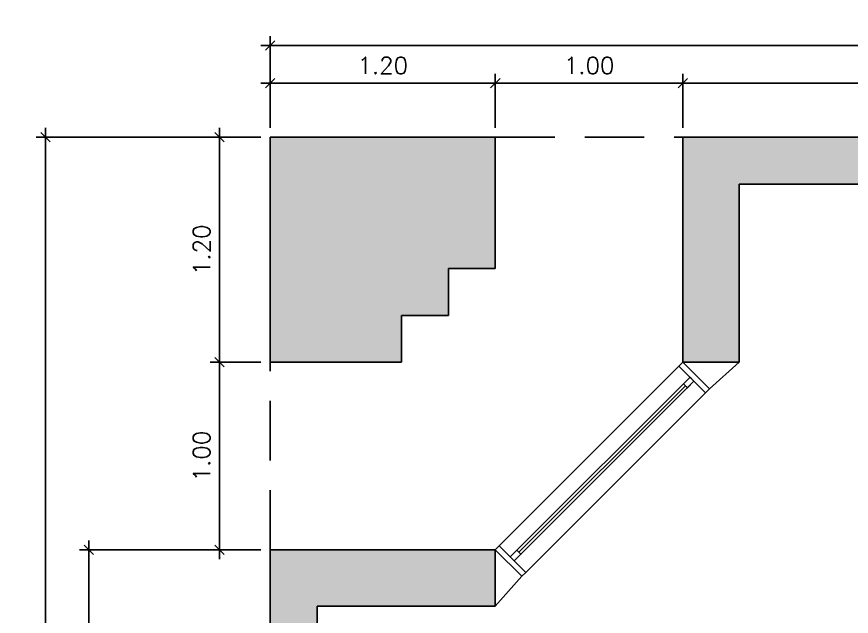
# Model space of a CAD drawing. Header units: millimetres. Extents: x 998 to 1067.2, y 1047.1 to 1079.2.
# Drawn here: x 1033.409 to 1037.857, y 1076.045 to 1079.243 of the extents above; entities that cross this region are included whole.
import ezdxf

# ---------------------------------------------------------------- set-up
doc = ezdxf.new("R2010")
doc.units = ezdxf.units.MM
doc.linetypes.add('DASHED2', pattern=[9.525, 6.35, -3.175])
for name, color, linetype in [('ALVENARIA', 4, 'Continuous'), ('CAIXILHOS', 1, 'Continuous'), ('COTAS', 7, 'Continuous'), ('HACHURA', 253, 'Continuous'), ('PROJEÇÃO', 8, 'DASHED2')]:
    doc.layers.add(name, color=color, linetype=linetype)
doc.styles.get("Standard").update_dxf_attribs({"font": 'simplex.shx'})
doc.dimstyles.new('1.50', dxfattribs={"dimscale": 0.5, "dimtxt": 0.18, "dimasz": 0.1, "dimexe": 0.1, "dimexo": 0.1, "dimgap": 0.1, "dimtad": 1, "dimzin": 4, "dimdsep": 46, "dimtxsty": 'Standard', "dimblk": 'OBLIQUE', "dimcen": 0.1, "dimdle": 0.1, "dimclrd": 1, "dimclre": 1, "dimclrt": 256, "dimadec": 0, "dimazin": 0, "dimtfac": 1, "dimtmove": 0, "dimatfit": 3, "dimldrblk": 'ORIGIN2', "dimfxl": 1, "dimtolj": 1, "dimarcsym": 1})

# ---------------------------------------------------------------- blocks, each defined once
blk = doc.blocks.new('_Oblique')
at = {"color": 0, "linetype": 'ByBlock', "lineweight": -2}
blk.add_line((-0.5, -0.5), (0.5, 0.5), dxfattribs=at)
blk = doc.blocks.new('*D28')
at = {"layer": 'COTAS', "color": 1, "lineweight": -2, "ltscale": 0.05, "transparency": 16777216}
for p, q in [((1034.7597, 1078.6496), (1034.7597, 1079.1386)), ((1048.1597, 1078.6496), (1048.1597, 1079.1386)), ((1034.7097, 1079.0886), (1048.2097, 1079.0886))]:
    blk.add_line(p, q, dxfattribs=at)
at = {"layer": 'Defpoints', "color": 0, "ltscale": 0.05, "transparency": 16777216}
for p in [(1048.1597, 1079.0886), (1034.7597, 1078.5996), (1048.1597, 1078.5996)]:
    blk.add_point(p, dxfattribs=at)
at = {"layer": 'COTAS', "color": 1, "lineweight": -2, "ltscale": 0.05, "transparency": 16777216, "xscale": 0.05, "yscale": 0.05, "zscale": 0.05, "rotation": 180}
blk.add_blockref('_Oblique', (1034.7597, 1079.0886), dxfattribs=at)
at = {"layer": 'COTAS', "color": 1, "lineweight": -2, "ltscale": 0.05, "transparency": 16777216, "xscale": 0.05, "yscale": 0.05, "zscale": 0.05}
blk.add_blockref('_Oblique', (1048.1597, 1079.0886), dxfattribs=at)
at = {"layer": 'COTAS', "ltscale": 0.05, "transparency": 16777216, "insert": (1041.4597, 1079.1836), "char_height": 0.09, "attachment_point": 5}
blk.add_mtext('\\A1;13.40', dxfattribs=at)
blk = doc.blocks.new('_Origin2')
at = {"color": 0, "linetype": 'ByBlock', "lineweight": -2}
blk.add_line((-0.5, 0), (-1, 0), dxfattribs=at)
for radius in [0.5, 0.25]:
    blk.add_circle((0, 0), radius, dxfattribs=at)
blk = doc.blocks.new('*D29')
at = {"layer": 'COTAS', "color": 1, "lineweight": -2, "ltscale": 0.05, "transparency": 16777216}
for p, q in [((1033.563, 1065.1996), (1033.563, 1078.6496)), ((1034.7097, 1078.5996), (1033.513, 1078.5996)), ((1034.7097, 1065.2496), (1033.513, 1065.2496))]:
    blk.add_line(p, q, dxfattribs=at)
at = {"layer": 'Defpoints', "color": 0, "ltscale": 0.05, "transparency": 16777216}
for p in [(1033.563, 1078.5996), (1034.7597, 1078.5996), (1034.7597, 1065.2496)]:
    blk.add_point(p, dxfattribs=at)
at = {"layer": 'COTAS', "color": 1, "lineweight": -2, "ltscale": 0.05, "transparency": 16777216, "xscale": 0.05, "yscale": 0.05, "zscale": 0.05}
for p, rotation in [((1033.563, 1078.5996), 90), ((1033.563, 1065.2496), 270)]:
    blk.add_blockref('_Oblique', p, dxfattribs=dict(at, rotation=rotation))
at = {"layer": 'COTAS', "ltscale": 0.05, "transparency": 16777216, "insert": (1033.468, 1071.9246), "char_height": 0.09, "attachment_point": 5, "rotation": 90}
blk.add_mtext('\\A1;13.35', dxfattribs=at)
blk = doc.blocks.new('*D30')
at = {"layer": 'COTAS', "color": 1, "lineweight": -2, "ltscale": 0.05, "transparency": 16777216}
for p, q in [((1034.7597, 1078.6496), (1034.7597, 1078.9375)), ((1035.9597, 1078.6496), (1035.9597, 1078.9375)), ((1034.7097, 1078.8875), (1036.0097, 1078.8875))]:
    blk.add_line(p, q, dxfattribs=at)
at = {"layer": 'Defpoints', "color": 0, "ltscale": 0.05, "transparency": 16777216}
for p in [(1035.9597, 1078.8875), (1034.7597, 1078.5996), (1035.9597, 1078.5996)]:
    blk.add_point(p, dxfattribs=at)
at = {"layer": 'COTAS', "color": 1, "lineweight": -2, "ltscale": 0.05, "transparency": 16777216, "xscale": 0.05, "yscale": 0.05, "zscale": 0.05, "rotation": 180}
blk.add_blockref('_Oblique', (1034.7597, 1078.8875), dxfattribs=at)
at = {"layer": 'COTAS', "color": 1, "lineweight": -2, "ltscale": 0.05, "transparency": 16777216, "xscale": 0.05, "yscale": 0.05, "zscale": 0.05}
blk.add_blockref('_Oblique', (1035.9597, 1078.8875), dxfattribs=at)
at = {"layer": 'COTAS', "ltscale": 0.05, "transparency": 16777216, "insert": (1035.3597, 1078.9825), "char_height": 0.09, "attachment_point": 5}
blk.add_mtext('\\A1;1.20', dxfattribs=at)
blk = doc.blocks.new('*D31')
at = {"layer": 'COTAS', "color": 1, "lineweight": -2, "ltscale": 0.05, "transparency": 16777216}
for p, q in [((1035.9597, 1078.6496), (1035.9597, 1078.9375)), ((1036.9597, 1078.6496), (1036.9597, 1078.9375)), ((1035.9097, 1078.8875), (1037.0097, 1078.8875))]:
    blk.add_line(p, q, dxfattribs=at)
at = {"layer": 'Defpoints', "color": 0, "ltscale": 0.05, "transparency": 16777216}
for p in [(1036.9597, 1078.8875), (1035.9597, 1078.5996), (1036.9597, 1078.5996)]:
    blk.add_point(p, dxfattribs=at)
at = {"layer": 'COTAS', "color": 1, "lineweight": -2, "ltscale": 0.05, "transparency": 16777216, "xscale": 0.05, "yscale": 0.05, "zscale": 0.05, "rotation": 180}
blk.add_blockref('_Oblique', (1035.9597, 1078.8875), dxfattribs=at)
at = {"layer": 'COTAS', "color": 1, "lineweight": -2, "ltscale": 0.05, "transparency": 16777216, "xscale": 0.05, "yscale": 0.05, "zscale": 0.05}
blk.add_blockref('_Oblique', (1036.9597, 1078.8875), dxfattribs=at)
at = {"layer": 'COTAS', "ltscale": 0.05, "transparency": 16777216, "insert": (1036.4597, 1078.9825), "char_height": 0.09, "attachment_point": 5}
blk.add_mtext('\\A1;1.00', dxfattribs=at)
blk = doc.blocks.new('*D27')
at = {"layer": 'COTAS', "color": 1, "lineweight": -2, "ltscale": 0.05, "transparency": 16777216}
for p, q in [((1036.9597, 1078.6496), (1036.9597, 1078.9375)), ((1048.1597, 1078.6496), (1048.1597, 1078.9375)), ((1036.9097, 1078.8875), (1048.2097, 1078.8875))]:
    blk.add_line(p, q, dxfattribs=at)
at = {"layer": 'Defpoints', "color": 0, "ltscale": 0.05, "transparency": 16777216}
for p in [(1048.1597, 1078.8875), (1036.9597, 1078.5996), (1048.1597, 1078.5996)]:
    blk.add_point(p, dxfattribs=at)
at = {"layer": 'COTAS', "color": 1, "lineweight": -2, "ltscale": 0.05, "transparency": 16777216, "xscale": 0.05, "yscale": 0.05, "zscale": 0.05, "rotation": 180}
blk.add_blockref('_Oblique', (1036.9597, 1078.8875), dxfattribs=at)
at = {"layer": 'COTAS', "color": 1, "lineweight": -2, "ltscale": 0.05, "transparency": 16777216, "xscale": 0.05, "yscale": 0.05, "zscale": 0.05}
blk.add_blockref('_Oblique', (1048.1597, 1078.8875), dxfattribs=at)
at = {"layer": 'COTAS', "ltscale": 0.05, "transparency": 16777216, "insert": (1042.5597, 1078.9825), "char_height": 0.09, "attachment_point": 5}
blk.add_mtext('\\A1;11.20', dxfattribs=at)
blk = doc.blocks.new('*D32')
at = {"layer": 'COTAS', "color": 1, "lineweight": -2, "ltscale": 0.05, "transparency": 16777216}
for p, q in [((1034.4896, 1078.6496), (1034.4896, 1077.3496)), ((1034.7097, 1078.5996), (1034.4396, 1078.5996)), ((1034.7097, 1077.3996), (1034.4396, 1077.3996))]:
    blk.add_line(p, q, dxfattribs=at)
at = {"layer": 'Defpoints', "color": 0, "ltscale": 0.05, "transparency": 16777216}
for p in [(1034.7597, 1078.5996), (1034.4896, 1077.3996), (1034.7597, 1077.3996)]:
    blk.add_point(p, dxfattribs=at)
at = {"layer": 'COTAS', "color": 1, "lineweight": -2, "ltscale": 0.05, "transparency": 16777216, "xscale": 0.05, "yscale": 0.05, "zscale": 0.05}
for p, rotation in [((1034.4896, 1078.5996), 90), ((1034.4896, 1077.3996), 270)]:
    blk.add_blockref('_Oblique', p, dxfattribs=dict(at, rotation=rotation))
at = {"layer": 'COTAS', "ltscale": 0.05, "transparency": 16777216, "insert": (1034.3946, 1077.9996), "char_height": 0.09, "attachment_point": 5, "rotation": 90}
blk.add_mtext('\\A1;1.20', dxfattribs=at)
blk = doc.blocks.new('*D33')
at = {"layer": 'COTAS', "color": 1, "lineweight": -2, "ltscale": 0.05, "transparency": 16777216}
for p, q in [((1034.4896, 1077.4496), (1034.4896, 1076.3496)), ((1034.7097, 1077.3996), (1034.4396, 1077.3996)), ((1034.7097, 1076.3996), (1034.4396, 1076.3996))]:
    blk.add_line(p, q, dxfattribs=at)
at = {"layer": 'Defpoints', "color": 0, "ltscale": 0.05, "transparency": 16777216}
for p in [(1034.7597, 1077.3996), (1034.4896, 1076.3996), (1034.7597, 1076.3996)]:
    blk.add_point(p, dxfattribs=at)
at = {"layer": 'COTAS', "color": 1, "lineweight": -2, "ltscale": 0.05, "transparency": 16777216, "xscale": 0.05, "yscale": 0.05, "zscale": 0.05}
for p, rotation in [((1034.4896, 1077.3996), 90), ((1034.4896, 1076.3996), 270)]:
    blk.add_blockref('_Oblique', p, dxfattribs=dict(at, rotation=rotation))
at = {"layer": 'COTAS', "ltscale": 0.05, "transparency": 16777216, "insert": (1034.3946, 1076.8996), "char_height": 0.09, "attachment_point": 5, "rotation": 90}
blk.add_mtext('\\A1;1.00', dxfattribs=at)
blk = doc.blocks.new('*D65')
at = {"layer": 'COTAS', "color": 1, "lineweight": -2, "ltscale": 0.05, "transparency": 16777216}
for p, q in [((1033.7933, 1070.6996), (1033.7933, 1076.4496)), ((1034.7097, 1076.3996), (1033.7433, 1076.3996)), ((1034.1597, 1070.7496), (1033.7433, 1070.7496))]:
    blk.add_line(p, q, dxfattribs=at)
at = {"layer": 'Defpoints', "color": 0, "ltscale": 0.05, "transparency": 16777216}
for p in [(1033.7933, 1076.3996), (1034.7597, 1076.3996), (1034.2097, 1070.7496)]:
    blk.add_point(p, dxfattribs=at)
at = {"layer": 'COTAS', "color": 1, "lineweight": -2, "ltscale": 0.05, "transparency": 16777216, "xscale": 0.05, "yscale": 0.05, "zscale": 0.05}
for p, rotation in [((1033.7933, 1076.3996), 90), ((1033.7933, 1070.7496), 270)]:
    blk.add_blockref('_Oblique', p, dxfattribs=dict(at, rotation=rotation))
at = {"layer": 'COTAS', "ltscale": 0.05, "transparency": 16777216, "insert": (1033.6983, 1073.5746), "char_height": 0.09, "attachment_point": 5, "rotation": 90}
blk.add_mtext('\\A1;5.65', dxfattribs=at)

msp = doc.modelspace()

# ---------------------------------------------------------------- hatches: boundary and pattern name
at = {"layer": 'HACHURA', "ltscale": 0.05}
h = msp.add_hatch(color=256, dxfattribs=at)
h.dxf.hatch_style = 1
h.paths.add_polyline_path([(1035.9597, 1078.5996), (1034.7597, 1078.5996), (1034.7597, 1077.3996), (1035.4597, 1077.3996), (1035.4597, 1077.6496), (1035.7097, 1077.6496), (1035.7097, 1077.8996), (1035.9597, 1077.8996)])
h.paths.add_polyline_path([(1037.2597, 1078.3496), (1039.5097, 1078.3496), (1039.5097, 1078.1996), (1039.7097, 1078.1996), (1047.7597, 1078.1996), (1047.7597, 1070.7996), (1048.1597, 1070.7996), (1048.1597, 1078.5996), (1036.9597, 1078.5996), (1036.9597, 1077.3996), (1037.2597, 1077.3996)])
h.paths.add_polyline_path([(1035.9597, 1076.3996), (1034.7597, 1076.3996), (1034.7597, 1070.7496), (1038.6597, 1070.7496), (1038.6597, 1070.9496), (1037.5597, 1070.9496), (1037.5597, 1073.6496), (1039.7097, 1073.6496), (1039.7097, 1077.3996), (1038.9097, 1077.3996), (1038.9097, 1077.1996), (1039.5097, 1077.1996), (1039.5097, 1074.4496), (1038.9097, 1074.4496), (1038.9097, 1073.8496), (1035.0097, 1073.8496), (1035.0097, 1076.0996), (1035.9597, 1076.0996)])
h.paths.add_polyline_path([(1037.4597, 1073.6496), (1037.4597, 1070.9496), (1035.1597, 1070.9496), (1035.1597, 1073.6496)], flags=16)
h.paths.add_polyline_path([(1036.9597, 1065.6496), (1035.1597, 1065.6496), (1035.1597, 1067.4496), (1034.7597, 1067.4496), (1034.7597, 1065.2496), (1036.9597, 1065.2496)])
h.paths.add_polyline_path([(1048.1597, 1068.1996), (1047.7597, 1068.1996), (1047.7597, 1065.6496), (1045.2097, 1065.6496), (1045.2097, 1065.2496), (1048.1597, 1065.2496)])

# ---------------------------------------------------------------- linework, layer by layer
at = {"layer": 'ALVENARIA'}
for p, q in [((1035.9597, 1078.5996), (1034.7597, 1078.5996)), ((1034.7597, 1078.5996), (1034.7597, 1077.3996)), ((1035.9597, 1078.5996), (1035.9597, 1077.8996)), ((1048.1597, 1078.5996), (1036.9597, 1078.5996)), ((1037.2597, 1077.3996), (1037.2597, 1078.3496)), ((1035.9597, 1077.8996), (1035.7097, 1077.8996)), ((1035.7097, 1077.8996), (1035.7097, 1077.6496)), ((1035.7097, 1077.6496), (1035.4597, 1077.6496)), ((1035.4597, 1077.6496), (1035.4597, 1077.3996)), ((1035.4597, 1077.3996), (1034.7597, 1077.3996)), ((1034.7597, 1076.3996), (1035.9597, 1076.3996)), ((1035.9597, 1076.3996), (1035.9597, 1076.0996)), ((1035.9597, 1076.0996), (1035.0097, 1076.0996)), ((1035.0097, 1076.0996), (1035.0097, 1073.8496))]:
    msp.add_line(p, q, dxfattribs=at)
at = {"layer": 'ALVENARIA', "ltscale": 0.05}
for p, q in [((1037.2597, 1078.3496), (1039.5097, 1078.3496)), ((1034.7597, 1076.3996), (1034.7597, 1070.7496))]:
    msp.add_line(p, q, dxfattribs=at)
at = {"layer": 'ALVENARIA'}
msp.add_lwpolyline([(1036.9597, 1078.5996), (1036.9597, 1077.3996), (1037.2597, 1077.3996)], dxfattribs=at)
at = {"layer": 'CAIXILHOS', "color": 1}
for p, q in [((1036.9384, 1077.3784), (1035.9809, 1076.4208)), ((1037.0799, 1077.237), (1036.1223, 1076.2794))]:
    msp.add_line(p, q, dxfattribs=at)
at = {"layer": 'CAIXILHOS', "ltscale": 0.05}
for p, q in [((1036.9597, 1077.3996), (1037.1011, 1077.2582)), ((1037.1011, 1077.2582), (1037.2597, 1077.3996)), ((1035.9597, 1076.3996), (1036.1011, 1076.2582)), ((1036.1011, 1076.2582), (1035.9597, 1076.0996))]:
    msp.add_line(p, q, dxfattribs=at)
at = {"layer": 'CAIXILHOS', "color": 2}
for p, q in [((1036.9973, 1077.3195), (1036.0751, 1076.3973)), ((1037.0185, 1077.2983), (1036.0963, 1076.3761)), ((1036.9726, 1077.2736), (1036.0857, 1076.3867))]:
    msp.add_line(p, q, dxfattribs=at)
at = {"layer": 'CAIXILHOS'}
for points in [[(1037.1011, 1077.2582), (1037.0799, 1077.237), (1036.9384, 1077.3784), (1036.9597, 1077.3996)], [(1036.9973, 1077.3195), (1036.9973, 1077.3195), (1037.0185, 1077.2983), (1037.0185, 1077.2983)], [(1036.1011, 1076.2582), (1036.1223, 1076.2794), (1035.9809, 1076.4208), (1035.9597, 1076.3996)]]:
    msp.add_lwpolyline(points, dxfattribs=at)
at = {"layer": 'CAIXILHOS', "color": 2}
for points in [[(1036.9973, 1077.3195), (1036.962, 1077.2842), (1036.9832, 1077.263), (1037.0185, 1077.2983)], [(1036.0397, 1076.362), (1036.0751, 1076.3973), (1036.0963, 1076.3761), (1036.061, 1076.3408)]]:
    msp.add_lwpolyline(points, dxfattribs=at)
at = {"layer": 'PROJEÇÃO', "ltscale": 0.05}
for p, q in [((1035.9597, 1078.5996), (1036.9597, 1078.5996)), ((1034.7597, 1076.3996), (1034.7597, 1077.3996))]:
    msp.add_line(p, q, dxfattribs=at)

# ---------------------------------------------------------------- dimensions: what is measured, and where the dimension line sits
at = {"layer": 'COTAS', "ltscale": 0.05}
for base, p1, p2, picture, middle in [((1048.1597, 1079.0886), (1034.7597, 1078.5996), (1048.1597, 1078.5996), '*D28', (1041.4597, 1079.1836)), ((1035.9597, 1078.8875), (1034.7597, 1078.5996), (1035.9597, 1078.5996), '*D30', (1035.3597, 1078.9825)), ((1036.9597, 1078.8875), (1035.9597, 1078.5996), (1036.9597, 1078.5996), '*D31', (1036.4597, 1078.9825)), ((1048.1597, 1078.8875), (1036.9597, 1078.5996), (1048.1597, 1078.5996), '*D27', (1042.5597, 1078.9825))]:
    dim = msp.add_linear_dim(base=base, p1=p1, p2=p2, dimstyle='1.50', dxfattribs=at)
    dim.commit()
    dim.dimension.update_dxf_attribs({"geometry": picture, "text_midpoint": middle})
for base, p1, p2, picture, middle in [((1033.563, 1078.5996), (1034.7597, 1065.2496), (1034.7597, 1078.5996), '*D29', (1033.563, 1071.9246)), ((1034.4896, 1077.3996), (1034.7597, 1078.5996), (1034.7597, 1077.3996), '*D32', (1034.4896, 1077.9996))]:
    dim = msp.add_linear_dim(base=base, p1=p1, p2=p2, angle=90, dimstyle='1.50', dxfattribs=at)
    dim.commit()
    dim.dimension.update_dxf_attribs({"geometry": picture, "text_midpoint": middle, "dimtype": 160})
for base, p1, picture, middle in [((1034.4896, 1076.3996), (1034.7597, 1077.3996), '*D33', (1034.3946, 1076.8996)), ((1033.7933, 1076.3996), (1034.2097, 1070.7496), '*D65', (1033.6983, 1073.5746))]:
    dim = msp.add_linear_dim(base=base, p1=p1, p2=(1034.7597, 1076.3996), angle=90, dimstyle='1.50', dxfattribs=at)
    dim.commit()
    dim.dimension.update_dxf_attribs({"geometry": picture, "text_midpoint": middle})

doc.saveas('drawing.dxf')
